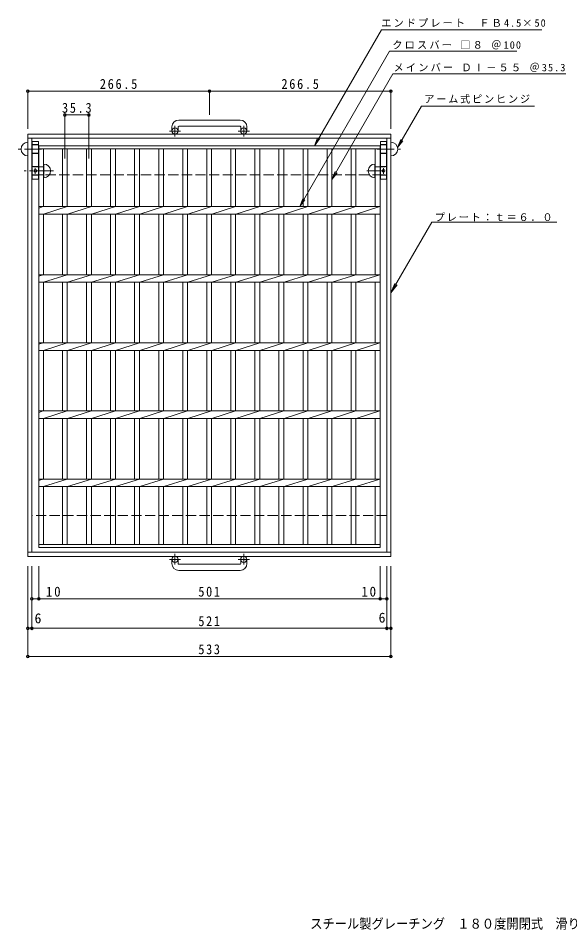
# Model space of a CAD drawing. Units: millimetres, scale not verified. Extents: x -855 to 880, y -688 to 677.
# Drawn here: x -855 to -45, y -662 to 677 of the extents above; entities that cross this region are included whole.
import ezdxf
from ezdxf.enums import TextEntityAlignment as Align

# ---------------------------------------------------------------- set-up
doc = ezdxf.new("R2010")
doc.units = ezdxf.units.MM
doc.header["$LTSCALE"] = 5
doc.header["$PDMODE"] = 32
doc.header["$PDSIZE"] = 4
doc.linetypes.add('CHAIN1', pattern=[8, 5, -1, 1, -1])
doc.linetypes.add('DASHED3', pattern=[4, 3, -1])
for name, color, linetype, lineweight in [('B-1', 2, 'Continuous', 9), ('B-2', 3, 'Continuous', 9), ('B-4', 7, 'Continuous', 9), ('B-5', 7, 'Continuous', 9), ('B-8', 3, 'Continuous', 9)]:
    doc.layers.add(name, color=color, linetype=linetype, lineweight=lineweight)
doc.layers.add('F-5_F-5ﾚｲﾔ', color=2, linetype='Continuous')
doc.styles.add('ＭＳ ゴシック', font='')
doc.styles.get('ＭＳ ゴシック').set_extended_font_data('MS Gothic')

msp = doc.modelspace()

# ---------------------------------------------------------------- linework, layer by layer
at = {"layer": 'B-1'}
for p, q in [((-529.104, 527.321), (-619.104, 527.321)), ((-629.104, 517.321), (-629.104, 511.22)), ((-620.104, 517.321), (-620.104, 511.22)), ((-619.104, 518.32), (-529.104, 518.32)), ((-528.104, 517.321), (-528.104, 511.22)), ((-519.104, 517.321), (-519.104, 511.22)), ((-840.604, 506.72), (-307.604, 506.72)), ((-840.604, -113.28), (-840.604, 506.72)), ((-840.604, 500.72), (-307.604, 500.72)), ((-834.604, -107.28), (-834.604, 500.72)), ((-313.604, 500.72), (-313.604, -107.28)), ((-307.604, 506.72), (-307.604, -113.28)), ((-307.604, -107.28), (-840.604, -107.28)), ((-307.604, -113.28), (-840.604, -113.28)), ((-629.104, -123.88), (-629.104, -117.78)), ((-620.104, -123.88), (-620.104, -117.78)), ((-528.104, -123.88), (-528.104, -117.78)), ((-519.104, -123.88), (-519.104, -117.78)), ((-619.104, -124.88), (-529.104, -124.88)), ((-529.104, -133.88), (-619.104, -133.88))]:
    msp.add_line(p, q, dxfattribs=at)
at = {"layer": 'B-1', "linetype": 'CHAIN1'}
for p, q in [((-616.441, 511.22), (-632.848, 511.22)), ((-624.604, 503.113), (-624.604, 518.71)), ((-515.441, 511.22), (-531.848, 511.22)), ((-523.604, 503.113), (-523.604, 518.71)), ((-616.441, -117.78), (-632.848, -117.78)), ((-624.604, -109.673), (-624.604, -125.27)), ((-515.441, -117.78), (-531.848, -117.78)), ((-523.604, -109.673), (-523.604, -125.27))]:
    msp.add_line(p, q, dxfattribs=at)
at = {"layer": 'B-1', "linetype": 'DASHED3'}
for p, q in [((-834.604, 446.72), (-313.604, 446.72)), ((-313.604, -53.28), (-834.604, -53.28))]:
    msp.add_line(p, q, dxfattribs=at)
at = {"layer": 'B-1'}
for centre in [(-624.604, 511.22), (-523.604, 511.22), (-624.604, -117.78), (-523.604, -117.78)]:
    msp.add_circle(centre, 4.5, dxfattribs=at)
for centre, radius, start, end in [((-619.104, 517.321), 10, 90, 180), ((-529.104, 517.321), 10, 0, 90), ((-619.104, 517.321), 1, 90, 180), ((-529.104, 517.321), 1, 0, 90), ((-619.104, -123.88), 10, 180, 270), ((-619.104, -123.88), 1, 180, 270), ((-529.104, -123.88), 10, 270, 0), ((-529.104, -123.88), 1, 270, 0)]:
    msp.add_arc(centre, radius, start, end, dxfattribs=at)
at = {"layer": 'B-2'}
for p, q in [((-824.604, 489.72), (-323.604, 489.72)), ((-824.604, -100.28), (-824.604, 489.72)), ((-824.604, 485.22), (-323.604, 485.22)), ((-817.603, 400.221), (-817.603, 485.22)), ((-789.703, 485.22), (-789.703, 400.221)), ((-782.703, 485.22), (-782.703, 400.221)), ((-754.403, 485.22), (-754.403, 400.221)), ((-747.403, 485.22), (-747.403, 400.221)), ((-719.103, 485.22), (-719.103, 400.221)), ((-712.103, 485.22), (-712.103, 400.221)), ((-683.803, 485.22), (-683.803, 400.221)), ((-676.803, 485.22), (-676.803, 400.221)), ((-648.503, 485.22), (-648.503, 400.221)), ((-641.503, 485.22), (-641.503, 400.221)), ((-613.203, 485.22), (-613.203, 400.221)), ((-606.203, 485.22), (-606.203, 400.221)), ((-577.903, 485.22), (-577.903, 400.221)), ((-570.903, 485.22), (-570.903, 400.221)), ((-542.603, 485.22), (-542.603, 400.221)), ((-535.603, 485.22), (-535.603, 400.221)), ((-507.302, 485.22), (-507.302, 400.221)), ((-500.302, 485.22), (-500.302, 400.221)), ((-472.002, 485.22), (-472.002, 400.221)), ((-465.002, 485.22), (-465.002, 400.221)), ((-436.702, 485.22), (-436.702, 400.221)), ((-429.702, 485.22), (-429.702, 400.221)), ((-401.402, 485.22), (-401.402, 400.221)), ((-394.402, 485.22), (-394.402, 400.221)), ((-366.102, 485.22), (-366.102, 400.221)), ((-359.102, 485.22), (-359.102, 400.221)), ((-330.605, 485.22), (-330.605, 400.221)), ((-323.604, 489.72), (-323.604, -100.28)), ((-824.604, 398.14), (-818.004, 400.221)), ((-824.604, 400.221), (-323.604, 400.221)), ((-824.604, 389.221), (-323.604, 389.221)), ((-817.603, 389.221), (-782.703, 400.221)), ((-817.603, 300.22), (-817.603, 389.221)), ((-789.703, 389.221), (-789.703, 300.22)), ((-782.703, 389.221), (-782.703, 300.22)), ((-782.303, 389.221), (-747.404, 400.221)), ((-754.403, 389.221), (-754.403, 300.22)), ((-747.403, 389.221), (-747.403, 300.22)), ((-747.003, 389.221), (-712.103, 400.221)), ((-719.103, 389.221), (-719.103, 300.22)), ((-712.103, 389.221), (-712.103, 300.22)), ((-711.703, 389.221), (-676.803, 400.221)), ((-683.803, 389.221), (-683.803, 300.22)), ((-676.803, 389.221), (-676.803, 300.22)), ((-676.403, 389.221), (-641.504, 400.221)), ((-648.503, 389.221), (-648.503, 300.22)), ((-641.503, 389.221), (-641.503, 300.22)), ((-641.103, 389.221), (-606.204, 400.221)), ((-613.203, 389.221), (-613.203, 300.22)), ((-606.203, 389.221), (-606.203, 300.22)), ((-605.803, 389.221), (-570.903, 400.221)), ((-577.903, 389.221), (-577.903, 300.22)), ((-570.903, 389.221), (-570.903, 300.22)), ((-570.503, 389.221), (-535.603, 400.221)), ((-542.603, 389.221), (-542.603, 300.22)), ((-535.603, 389.221), (-535.603, 300.22)), ((-535.203, 389.221), (-500.303, 400.221)), ((-507.302, 389.221), (-507.302, 300.22)), ((-500.302, 389.221), (-500.302, 300.22)), ((-499.903, 389.221), (-465.003, 400.221)), ((-472.002, 389.221), (-472.002, 300.22)), ((-465.002, 389.221), (-465.002, 300.22)), ((-464.602, 389.221), (-429.703, 400.221)), ((-436.702, 389.221), (-436.702, 300.22)), ((-429.702, 389.221), (-429.702, 300.22)), ((-429.302, 389.221), (-394.402, 400.221)), ((-401.402, 389.221), (-401.402, 300.22)), ((-394.402, 389.221), (-394.402, 300.22)), ((-394.002, 389.221), (-359.102, 400.221)), ((-366.102, 389.221), (-366.102, 300.22)), ((-359.102, 389.221), (-359.102, 300.22)), ((-358.702, 389.221), (-323.802, 400.221)), ((-330.605, 389.221), (-330.605, 300.22)), ((-824.604, 298.14), (-818.004, 300.221)), ((-824.604, 300.221), (-323.604, 300.221)), ((-817.603, 289.221), (-782.703, 300.221)), ((-782.303, 289.221), (-747.404, 300.221)), ((-747.003, 289.221), (-712.103, 300.221)), ((-711.703, 289.221), (-676.803, 300.221)), ((-676.403, 289.221), (-641.504, 300.221)), ((-641.103, 289.221), (-606.204, 300.221)), ((-605.803, 289.221), (-570.903, 300.221)), ((-570.503, 289.221), (-535.603, 300.221)), ((-535.203, 289.221), (-500.303, 300.221)), ((-499.903, 289.221), (-465.003, 300.221)), ((-464.602, 289.221), (-429.703, 300.221)), ((-429.302, 289.221), (-394.402, 300.221)), ((-394.002, 289.221), (-359.102, 300.221)), ((-358.702, 289.221), (-323.802, 300.221)), ((-824.604, 289.221), (-323.604, 289.221)), ((-817.603, 200.22), (-817.603, 289.221)), ((-789.703, 289.221), (-789.703, 200.22)), ((-782.703, 289.221), (-782.703, 200.22)), ((-754.403, 289.221), (-754.403, 200.22)), ((-747.403, 289.221), (-747.403, 200.22)), ((-719.103, 289.221), (-719.103, 200.22)), ((-712.103, 289.221), (-712.103, 200.22)), ((-683.803, 289.221), (-683.803, 200.22)), ((-676.803, 289.221), (-676.803, 200.22)), ((-648.503, 289.221), (-648.503, 200.22)), ((-641.503, 289.221), (-641.503, 200.22)), ((-613.203, 289.221), (-613.203, 200.22)), ((-606.203, 289.221), (-606.203, 200.22)), ((-577.903, 289.221), (-577.903, 200.22)), ((-570.903, 289.221), (-570.903, 200.22)), ((-542.603, 289.221), (-542.603, 200.22)), ((-535.603, 289.221), (-535.603, 200.22)), ((-507.302, 289.221), (-507.302, 200.22)), ((-500.302, 289.221), (-500.302, 200.22)), ((-472.002, 289.221), (-472.002, 200.22)), ((-465.002, 289.221), (-465.002, 200.22)), ((-436.702, 289.221), (-436.702, 200.22)), ((-429.702, 289.221), (-429.702, 200.22)), ((-401.402, 289.221), (-401.402, 200.22)), ((-394.402, 289.221), (-394.402, 200.22)), ((-366.102, 289.221), (-366.102, 200.22)), ((-359.102, 289.221), (-359.102, 200.22)), ((-330.605, 289.221), (-330.605, 200.22)), ((-824.604, 198.14), (-818.004, 200.221)), ((-824.604, 200.221), (-323.604, 200.221)), ((-824.604, 189.221), (-323.604, 189.221)), ((-817.603, 189.221), (-782.703, 200.221)), ((-817.603, 100.221), (-817.603, 189.221)), ((-789.703, 189.221), (-789.703, 100.221)), ((-782.703, 189.221), (-782.703, 100.221)), ((-782.303, 189.221), (-747.404, 200.221)), ((-754.403, 189.221), (-754.403, 100.221)), ((-747.403, 189.221), (-747.403, 100.221)), ((-747.003, 189.221), (-712.103, 200.221)), ((-719.103, 189.221), (-719.103, 100.221)), ((-712.103, 189.221), (-712.103, 100.221)), ((-711.703, 189.221), (-676.803, 200.221)), ((-683.803, 189.221), (-683.803, 100.221)), ((-676.803, 189.221), (-676.803, 100.221)), ((-676.403, 189.221), (-641.504, 200.221)), ((-648.503, 189.221), (-648.503, 100.221)), ((-641.503, 189.221), (-641.503, 100.221)), ((-641.103, 189.221), (-606.204, 200.221)), ((-613.203, 189.221), (-613.203, 100.221)), ((-606.203, 189.221), (-606.203, 100.221)), ((-605.803, 189.221), (-570.903, 200.221)), ((-577.903, 189.221), (-577.903, 100.221)), ((-570.903, 189.221), (-570.903, 100.221)), ((-570.503, 189.221), (-535.603, 200.221)), ((-542.603, 189.221), (-542.603, 100.221)), ((-535.603, 189.221), (-535.603, 100.221)), ((-535.203, 189.221), (-500.303, 200.221)), ((-507.302, 189.221), (-507.302, 100.221)), ((-500.302, 189.221), (-500.302, 100.221)), ((-499.903, 189.221), (-465.003, 200.221)), ((-472.002, 189.221), (-472.002, 100.221)), ((-465.002, 189.221), (-465.002, 100.221)), ((-464.602, 189.221), (-429.703, 200.221)), ((-436.702, 189.221), (-436.702, 100.221)), ((-429.702, 189.221), (-429.702, 100.221)), ((-429.302, 189.221), (-394.402, 200.221)), ((-401.402, 189.221), (-401.402, 100.221)), ((-394.402, 189.221), (-394.402, 100.221)), ((-394.002, 189.221), (-359.102, 200.221)), ((-366.102, 189.221), (-366.102, 100.221)), ((-359.102, 189.221), (-359.102, 100.221)), ((-358.702, 189.221), (-323.802, 200.221)), ((-330.605, 189.221), (-330.605, 100.221)), ((-824.604, 98.14), (-818.004, 100.221)), ((-824.604, 100.221), (-323.604, 100.221)), ((-817.603, 89.221), (-782.703, 100.221)), ((-782.303, 89.221), (-747.404, 100.221)), ((-747.003, 89.221), (-712.103, 100.221)), ((-711.703, 89.221), (-676.803, 100.221)), ((-676.403, 89.221), (-641.504, 100.221)), ((-641.103, 89.221), (-606.204, 100.221)), ((-605.803, 89.221), (-570.903, 100.221)), ((-570.503, 89.221), (-535.603, 100.221)), ((-535.203, 89.221), (-500.303, 100.221)), ((-499.903, 89.221), (-465.003, 100.221)), ((-464.602, 89.221), (-429.703, 100.221)), ((-429.302, 89.221), (-394.402, 100.221)), ((-394.002, 89.221), (-359.102, 100.221)), ((-358.702, 89.221), (-323.802, 100.221)), ((-824.604, 89.221), (-323.604, 89.221)), ((-817.603, 0.22), (-817.603, 89.221)), ((-789.703, 89.221), (-789.703, 0.22)), ((-782.703, 89.221), (-782.703, 0.22)), ((-754.403, 89.221), (-754.403, 0.22)), ((-747.403, 89.221), (-747.403, 0.22)), ((-719.103, 89.221), (-719.103, 0.22)), ((-712.103, 89.221), (-712.103, 0.22)), ((-683.803, 89.221), (-683.803, 0.22)), ((-676.803, 89.221), (-676.803, 0.22)), ((-648.503, 89.221), (-648.503, 0.22)), ((-641.503, 89.221), (-641.503, 0.22)), ((-613.203, 89.221), (-613.203, 0.22)), ((-606.203, 89.221), (-606.203, 0.22)), ((-577.903, 89.221), (-577.903, 0.22)), ((-570.903, 89.221), (-570.903, 0.22)), ((-542.603, 89.221), (-542.603, 0.22)), ((-535.603, 89.221), (-535.603, 0.22)), ((-507.302, 89.221), (-507.302, 0.22)), ((-500.302, 89.221), (-500.302, 0.22)), ((-472.002, 89.221), (-472.002, 0.22)), ((-465.002, 89.221), (-465.002, 0.22)), ((-436.702, 89.221), (-436.702, 0.22)), ((-429.702, 89.221), (-429.702, 0.22)), ((-401.402, 89.221), (-401.402, 0.22)), ((-394.402, 89.221), (-394.402, 0.22)), ((-366.102, 89.221), (-366.102, 0.22)), ((-359.102, 89.221), (-359.102, 0.22)), ((-330.605, 89.221), (-330.605, 0.22)), ((-824.604, -1.86), (-818.004, 0.221)), ((-824.604, 0.22), (-323.604, 0.22)), ((-817.603, -10.78), (-782.703, 0.221)), ((-782.303, -10.78), (-747.404, 0.221)), ((-747.003, -10.78), (-712.103, 0.221)), ((-711.703, -10.78), (-676.803, 0.221)), ((-676.403, -10.78), (-641.504, 0.221)), ((-641.103, -10.78), (-606.204, 0.221)), ((-605.803, -10.78), (-570.903, 0.221)), ((-570.503, -10.78), (-535.603, 0.221)), ((-535.203, -10.78), (-500.303, 0.221)), ((-499.903, -10.78), (-465.003, 0.221)), ((-464.602, -10.78), (-429.703, 0.221)), ((-429.302, -10.78), (-394.402, 0.221)), ((-394.002, -10.78), (-359.102, 0.221)), ((-358.702, -10.78), (-323.802, 0.221)), ((-824.604, -10.78), (-323.604, -10.78)), ((-817.603, -95.78), (-817.603, -10.78)), ((-789.703, -10.78), (-789.703, -95.78)), ((-782.703, -10.78), (-782.703, -95.78)), ((-754.403, -10.78), (-754.403, -95.78)), ((-747.403, -10.78), (-747.403, -95.78)), ((-719.103, -10.78), (-719.103, -95.78)), ((-712.103, -10.78), (-712.103, -95.78)), ((-683.803, -10.78), (-683.803, -95.78)), ((-676.803, -10.78), (-676.803, -95.78)), ((-648.503, -10.78), (-648.503, -95.78)), ((-641.503, -10.78), (-641.503, -95.78)), ((-613.203, -10.78), (-613.203, -95.78)), ((-606.203, -10.78), (-606.203, -95.78)), ((-577.903, -10.78), (-577.903, -95.78)), ((-570.903, -10.78), (-570.903, -95.78)), ((-542.603, -10.78), (-542.603, -95.78)), ((-535.603, -10.78), (-535.603, -95.78)), ((-507.302, -10.78), (-507.302, -95.78)), ((-500.302, -10.78), (-500.302, -95.78)), ((-472.002, -10.78), (-472.002, -95.78)), ((-465.002, -10.78), (-465.002, -95.78)), ((-436.702, -10.78), (-436.702, -95.78)), ((-429.702, -10.78), (-429.702, -95.78)), ((-401.402, -10.78), (-401.402, -95.78)), ((-394.402, -10.78), (-394.402, -95.78)), ((-366.102, -10.78), (-366.102, -95.78)), ((-359.102, -10.78), (-359.102, -95.78)), ((-330.605, -10.78), (-330.605, -95.78)), ((-323.604, -95.78), (-824.604, -95.78)), ((-323.604, -100.28), (-824.604, -100.28))]:
    msp.add_line(p, q, dxfattribs=at)
at = {"layer": 'B-4'}
for p, q in [((-840.604, 514.22), (-840.604, 571.374)), ((-840.604, 569.874), (-515.604, 569.874)), ((-574.104, 534.821), (-574.104, 571.374)), ((-515.604, 569.874), (-307.604, 569.874)), ((-307.604, 514.22), (-307.604, 571.374)), ((-786.203, 470.687), (-786.203, 536.277)), ((-750.903, 470.687), (-750.903, 536.277)), ((-786.203, 534.777), (-750.903, 534.777)), ((-840.604, -127.57), (-840.604, -261.743)), ((-834.604, -127.57), (-834.604, -220.428)), ((-824.604, -127.57), (-824.604, -177.062)), ((-323.604, -127.57), (-323.604, -177.062)), ((-313.604, -127.57), (-313.604, -220.428)), ((-307.604, -127.57), (-307.604, -261.743)), ((-834.604, -175.562), (-822.104, -175.562)), ((-822.104, -175.562), (-326.104, -175.562)), ((-326.104, -175.562), (-313.604, -175.562)), ((-840.604, -260.243), (-307.604, -260.243))]:
    msp.add_line(p, q, dxfattribs=at)
msp.add_lwpolyline([(-840.604, -218.928), (-834.604, -218.928), (-313.604, -218.928), (-307.604, -218.928)], dxfattribs=at)
for p in [(-840.604, 569.874), (-574.104, 569.874), (-307.604, 569.874), (-786.203, 534.777), (-750.903, 534.777), (-834.604, -175.562), (-824.604, -175.562), (-323.604, -175.562), (-313.604, -175.562), (-840.604, -218.928), (-834.604, -218.928), (-313.604, -218.928), (-307.604, -218.928), (-840.604, -260.243), (-307.604, -260.243)]:
    msp.add_point(p, dxfattribs=at)
at = {"layer": 'B-5'}
for p, q in [((-321.648, 659.874), (-85.981, 659.874)), ((-309.845, 628.44), (-123.018, 628.44)), ((-304.846, 595.262), (-50.918, 595.262)), ((-262.958, 547.664), (-97.145, 547.664)), ((-420.028, 489.72), (-412.412, 499.632)), ((-297.901, 487.14), (-290.292, 497.057)), ((-394.402, 440.147), (-386.792, 450.064)), ((-441.607, 400.221), (-433.998, 410.138)), ((-307.604, 273.641), (-247.604, 377.564)), ((-247.604, 377.564), (-64.35, 377.564)), ((-307.604, 273.641), (-301.864, 287.499)), ((-307.604, 273.641), (-298.472, 285.541))]:
    msp.add_line(p, q, dxfattribs=at)
for points in [[(-321.648, 659.874), (-420.028, 489.72), (-415.237, 501.266)], [(-309.845, 628.44), (-441.607, 400.221), (-436.824, 411.769)], [(-304.846, 595.262), (-394.402, 440.147), (-389.618, 451.696)], [(-262.958, 547.664), (-297.901, 487.14), (-293.118, 498.689)]]:
    msp.add_lwpolyline(points, dxfattribs=at)
at = {"layer": 'B-8'}
for p, q in [((-825.104, 495.72), (-825.104, 440.72)), ((-323.104, 495.72), (-323.104, 440.72)), ((-834.104, 490.72), (-834.604, 490.72)), ((-314.104, 490.72), (-313.604, 490.72)), ((-834.104, 478.72), (-834.604, 478.72)), ((-314.104, 478.72), (-313.604, 478.72)), ((-817.104, 462.72), (-817.104, 442.72)), ((-331.104, 462.72), (-331.104, 442.72)), ((-825.104, 440.72), (-834.104, 440.72)), ((-323.104, 440.72), (-314.104, 440.72))]:
    msp.add_line(p, q, dxfattribs=at)
at = {"layer": 'B-8', "linetype": 'CHAIN1'}
for p, q in [((-820.444, 484.72), (-854.697, 484.72)), ((-327.764, 484.72), (-293.511, 484.72)), ((-829.604, 456.73), (-829.604, 448.549)), ((-318.604, 456.73), (-318.604, 448.549)), ((-803.035, 452.72), (-845.844, 452.72)), ((-343.173, 452.72), (-313.604, 452.72))]:
    msp.add_line(p, q, dxfattribs=at)
at = {"layer": 'B-8', "linetype": 'DASHED3'}
for p, q in [((-825.104, 491.22), (-834.104, 491.22)), ((-825.104, 490.72), (-834.104, 490.72)), ((-323.104, 491.22), (-314.104, 491.22)), ((-323.104, 490.72), (-314.104, 490.72)), ((-825.104, 478.72), (-834.104, 478.72)), ((-825.104, 478.22), (-834.104, 478.22)), ((-323.104, 478.72), (-314.104, 478.72)), ((-323.104, 478.22), (-314.104, 478.22)), ((-825.104, 459.22), (-834.104, 459.22)), ((-817.104, 458.72), (-834.104, 458.72)), ((-331.104, 458.72), (-314.104, 458.72)), ((-323.104, 459.22), (-314.104, 459.22)), ((-817.104, 446.72), (-834.104, 446.72)), ((-825.104, 446.22), (-834.104, 446.22)), ((-331.104, 446.72), (-314.104, 446.72)), ((-323.104, 446.22), (-314.104, 446.22))]:
    msp.add_line(p, q, dxfattribs=at)
at = {"layer": 'B-8'}
for points in [[(-825.104, 495.72), (-834.104, 495.72), (-834.104, 440.72)], [(-323.104, 495.72), (-314.104, 495.72), (-314.104, 440.72)]]:
    msp.add_lwpolyline(points, dxfattribs=at)
for centre in [(-829.604, 452.72), (-318.604, 452.72)]:
    msp.add_circle(centre, 2, dxfattribs=at)
for centre, start, end in [((-840.604, 484.72), 90, 270), ((-307.604, 484.72), 270, 90), ((-817.104, 452.72), 270, 90), ((-331.104, 452.72), 90, 270)]:
    msp.add_arc(centre, 10, start, end, dxfattribs=at)

# ---------------------------------------------------------------- texts
at = {"layer": 'B-4', "color": 2, "style": 'ＭＳ ゴシック'}
for p in [(-830.719, -215.901), (-325.709, -214.922)]:
    msp.add_text('6', height=14.66, dxfattribs=at).set_placement(p, align=Align.BOTTOM_LEFT)
at = {"layer": 'B-4', "color": 2, "char_height": 14.66, "attachment_point": 7, "style": 'ＭＳ ゴシック'}
for s, insert in [('\\T1.28;\\W0.9;266.5', (-734.854, 572.874)), ('\\T1.28;\\W0.9;266.5', (-468.354, 572.874)), ('\\T1.28;\\W0.9;35.3', (-790.428, 537.777)), ('\\T1.27;\\W0.95;10', (-814.018, -172.562)), ('\\T1.27;\\W0.9;501', (-590.354, -172.562)), ('\\T1.27;\\W0.95;10', (-351.004, -172.562)), ('\\T1.27;\\W0.9;521', (-590.354, -215.928)), ('\\T1.27;\\W0.9;533', (-590.354, -257.243))]:
    msp.add_mtext(s, dxfattribs=dict(at, insert=insert))
at = {"layer": 'B-5', "char_height": 11, "attachment_point": 7, "style": 'ＭＳ ゴシック'}
for s, insert in [('\\T1.2;エンドプレート\u3000ＦＢ4.5×50', (-321.864, 663.729)), ('\\T1.21;クロスバー\\~□８\\~＠100', (-305.688, 631.023)), ('\\T1.21;メインバー\\~ＤⅠ－５５\\~＠35.3', (-303.958, 597.873)), ('\\T1.17;アーム式ピンヒンジ', (-258.819, 551.435)), ('\\T1.17;プレート：ｔ＝６．０', (-243.342, 378.601))]:
    msp.add_mtext(s, dxfattribs=dict(at, insert=insert))
at = {"layer": 'F-5_F-5ﾚｲﾔ', "style": 'ＭＳ ゴシック', "width": 0.9}
msp.add_text('スチール製グレーチング\u3000１８０度開閉式\u3000滑り止め模様付', height=14.66, dxfattribs=at).set_placement((-426.188, -664.293), align=Align.BOTTOM_LEFT)

doc.saveas('drawing.dxf')
